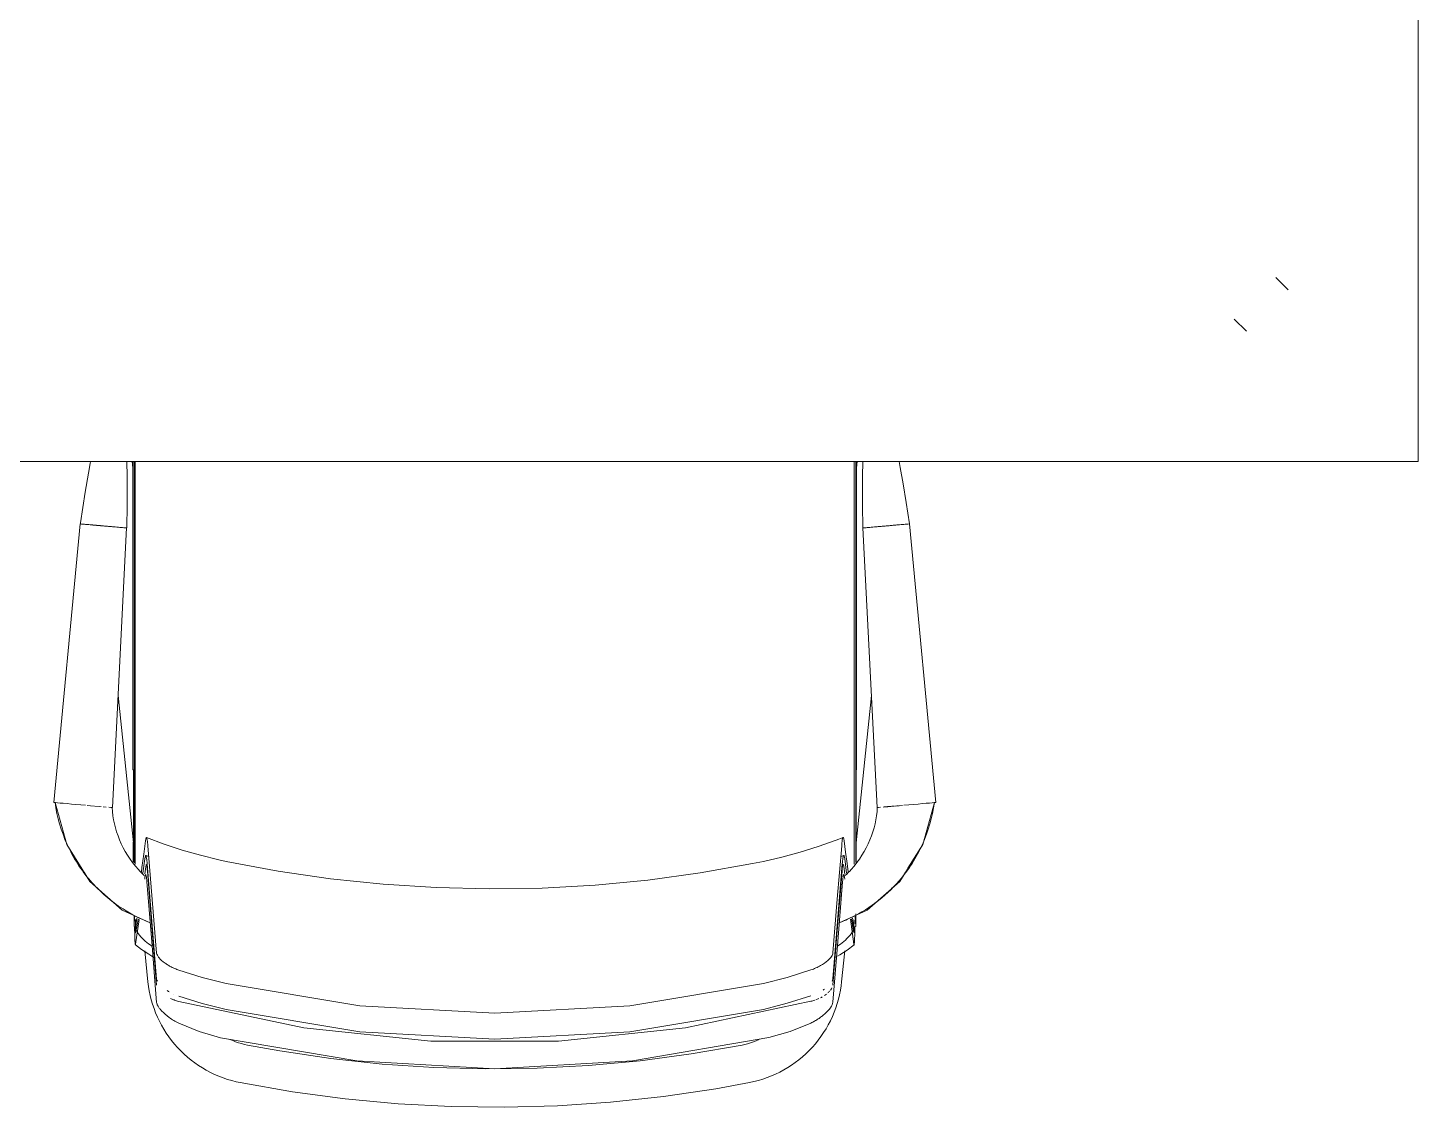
# Model space of a CAD drawing. Header units: millimetres. Extents: x 155927 to 317870, y -36033 to 97293.
# Drawn here: x 195169 to 196113, y 10769 to 11502 of the extents above; entities that cross this region are included whole.
import ezdxf

# ---------------------------------------------------------------- set-up
doc = ezdxf.new("R2010")
doc.units = ezdxf.units.MM
doc.header["$MEASUREMENT"] = 0
doc.layers.add('I-FURN', color=8, linetype='CONTINUOUS', lineweight=9)

msp = doc.modelspace()

# ---------------------------------------------------------------- linework, layer by layer
at = {"layer": 'I-FURN'}
for p, q in [((196113.42, 11207.55), (196113.42, 12607.55)), ((196025.01, 11324.23), (196016.68, 11332.55)), ((195988.41, 11304.28), (195996.74, 11295.96)), ((190813.42, 11207.55), (196113.42, 11207.55)), ((195211.11, 11207.55), (195210.87, 11206.23)), ((195235.83, 11207.55), (195235.91, 11205.24)), ((195239.97, 11203.05), (195239.5, 11207.55)), ((195239.97, 11207.55), (195239.97, 10998.08)), ((195240.8, 10937.34), (195240.8, 11207.55)), ((195241.57, 11207.55), (195241.57, 10935.89)), ((195730.03, 10935.9), (195730.03, 11207.55)), ((195731.16, 10937.35), (195731.16, 11207.55)), ((195732.22, 11207.55), (195731.75, 11203.05)), ((195731.75, 11207.55), (195731.75, 10998.08)), ((195736.05, 11207.55), (195735.97, 11205.24)), ((195761.48, 11203.5), (195760.76, 11207.55)), ((195209.73, 11199.63), (195207.56, 11186.57)), ((195210.87, 11206.23), (195209.73, 11199.63)), ((195235.91, 11205.24), (195236.04, 11199.67)), ((195236.04, 11199.67), (195236.14, 11188.09)), ((195735.84, 11199.67), (195735.74, 11188.09)), ((195735.97, 11205.24), (195735.84, 11199.67)), ((195763.38, 11192.28), (195761.48, 11203.5)), ((195236.14, 11188.09), (195236.08, 11177.81)), ((195735.74, 11188.09), (195735.8, 11177.81)), ((195765.42, 11179.62), (195763.38, 11192.28)), ((195207.56, 11186.57), (195204.35, 11165.77)), ((195767.63, 11165.1), (195765.42, 11179.62)), ((195236.08, 11177.81), (195235.82, 11162.34)), ((195735.8, 11177.81), (195736.06, 11162.34)), ((195186.22, 10975.82), (195204.09, 11165.1)), ((195204.09, 11165.1), (195186.22, 10975.82)), ((195204.35, 11165.77), (195204.25, 11165.1)), ((195235.66, 11162.34), (195226.07, 10972.34)), ((195226.07, 10972.34), (195235.66, 11162.34)), ((195745.65, 10972.34), (195736.06, 11162.34)), ((195736.06, 11162.34), (195745.65, 10972.34)), ((195767.63, 11165.1), (195785.5, 10975.82)), ((195785.5, 10975.82), (195767.63, 11165.1)), ((195229.91, 11048.46), (195240.32, 10948.44)), ((195731.4, 10948.46), (195741.81, 11048.46)), ((195239.97, 10998.08), (195240.41, 10998.08)), ((195240.28, 10962.3), (195240.33, 10998.08)), ((195240.41, 10998.08), (195240.29, 10935.58)), ((195731.43, 10935.58), (195731.31, 10998.08)), ((195731.31, 10998.08), (195731.75, 10998.08)), ((195731.39, 10998.08), (195731.44, 10962.3)), ((195186.49, 10975.8), (195186.22, 10975.82)), ((195187.3, 10975.73), (195186.49, 10975.8)), ((195187.07, 10975.75), (195194.99, 10947.23)), ((195194.99, 10947.23), (195187.07, 10975.75)), ((195194.99, 10947.23), (195187.07, 10975.75)), ((195187.07, 10975.75), (195194.99, 10947.23)), ((195188.62, 10975.61), (195187.3, 10975.73)), ((195190.42, 10975.46), (195188.62, 10975.61)), ((195192.65, 10975.26), (195190.42, 10975.46)), ((195195.25, 10975.03), (195192.65, 10975.26)), ((195198.14, 10974.78), (195195.25, 10975.03)), ((195201.26, 10974.51), (195198.14, 10974.78)), ((195204.5, 10974.22), (195201.26, 10974.51)), ((195207.79, 10973.94), (195204.5, 10974.22)), ((195211.04, 10973.65), (195208.79, 10973.85)), ((195213.7, 10973.42), (195211.04, 10973.65)), ((195217.04, 10973.13), (195214.15, 10973.38)), ((195218.35, 10973.01), (195214.16, 10973.38)), ((195221.87, 10972.7), (195219.64, 10972.9)), ((195221.86, 10972.67), (195219.67, 10972.89)), ((195224.99, 10972.43), (195223.67, 10972.55)), ((195225.8, 10972.36), (195224.99, 10972.43)), ((195226.07, 10972.34), (195225.8, 10972.36)), ((195745.92, 10972.36), (195745.65, 10972.34)), ((195746.73, 10972.43), (195745.92, 10972.36)), ((195748.05, 10972.55), (195746.73, 10972.43)), ((195752.08, 10972.9), (195749.85, 10972.7)), ((195757.57, 10973.38), (195754.67, 10973.13)), ((195760.68, 10973.65), (195758.02, 10973.42)), ((195762.93, 10973.85), (195760.68, 10973.65)), ((195767.22, 10974.22), (195763.93, 10973.94)), ((195770.46, 10974.51), (195767.22, 10974.22)), ((195773.58, 10974.78), (195770.46, 10974.51)), ((195776.47, 10975.03), (195773.58, 10974.78)), ((195779.07, 10975.26), (195776.47, 10975.03)), ((195784.65, 10975.75), (195776.72, 10947.23)), ((195776.72, 10947.23), (195784.65, 10975.75)), ((195784.65, 10975.75), (195776.72, 10947.23)), ((195776.72, 10947.23), (195784.65, 10975.75)), ((195781.29, 10975.46), (195779.07, 10975.26)), ((195783.09, 10975.61), (195781.29, 10975.46)), ((195784.42, 10975.73), (195783.09, 10975.61)), ((195785.22, 10975.8), (195784.42, 10975.73)), ((195785.5, 10975.82), (195785.22, 10975.8)), ((195240.24, 10935.66), (195240.28, 10962.3)), ((195731.44, 10962.3), (195731.48, 10935.66)), ((195249.15, 10952.1), (195261.21, 10947.57)), ((195717.84, 10950.26), (195722.57, 10952.1)), ((195194.99, 10947.23), (195210.67, 10922.21)), ((195210.67, 10922.21), (195194.99, 10947.23)), ((195205.08, 10931.14), (195194.99, 10947.23)), ((195194.99, 10947.23), (195210.67, 10922.21)), ((195248.48, 10949.78), (195247.28, 10940.73)), ((195253.08, 10910), (195250.09, 10946.39)), ((195261.21, 10947.57), (195273.44, 10943.51)), ((195273.44, 10943.51), (195285.82, 10939.95)), ((195680.98, 10938.69), (195693.42, 10942.05)), ((195693.42, 10942.05), (195705.71, 10945.91)), ((195705.71, 10945.91), (195717.84, 10950.26)), ((195721.63, 10946.39), (195718.64, 10910.03)), ((195724.26, 10942.08), (195723.24, 10949.78)), ((195725.29, 10934.4), (195724.26, 10942.08)), ((195776.72, 10947.23), (195761.05, 10922.21)), ((195761.05, 10922.21), (195776.72, 10947.23)), ((195761.05, 10922.21), (195776.72, 10947.23)), ((195776.72, 10947.23), (195766.64, 10931.14)), ((195240.8, 10934.74), (195240.8, 10937.34)), ((195241.57, 10935.89), (195241.57, 10934.01)), ((195247.28, 10940.73), (195246.07, 10931.7)), ((195246.76, 10927.81), (195248.04, 10937.45)), ((195248.71, 10939.78), (195250.7, 10939.03)), ((195249.66, 10934.05), (195252.86, 10895.02)), ((195285.82, 10939.95), (195298.33, 10936.89)), ((195298.33, 10936.89), (195303.3, 10935.82)), ((195303.3, 10935.82), (195338.69, 10929.23)), ((195625.5, 10928.01), (195660.95, 10934.31)), ((195660.95, 10934.31), (195668.42, 10935.82)), ((195668.42, 10935.82), (195680.98, 10938.69)), ((195718.86, 10895.04), (195722.06, 10934.05)), ((195721.02, 10939.02), (195723.01, 10939.78)), ((195723.67, 10937.45), (195724.96, 10927.81)), ((195726.03, 10928.7), (195725.29, 10934.4)), ((195730.03, 10933.84), (195730.03, 10935.9)), ((195731.16, 10935.12), (195731.16, 10937.35)), ((195210.67, 10922.21), (195206.75, 10928.47)), ((195246.07, 10931.7), (195245.68, 10928.73)), ((195247.95, 10927.24), (195248.65, 10932.17)), ((195248.16, 10925.06), (195247.99, 10923.8)), ((195249.85, 10929.17), (195252.85, 10891.43)), ((195338.69, 10929.23), (195374.32, 10924.05)), ((195374.32, 10924.05), (195410.13, 10920.3)), ((195553.99, 10919.7), (195589.83, 10923.14)), ((195589.83, 10923.14), (195625.5, 10928.01)), ((195718.87, 10891.52), (195721.87, 10929.26)), ((195723.07, 10932.27), (195723.8, 10927.11)), ((195723.75, 10923.64), (195723.55, 10925.06)), ((195764.97, 10928.47), (195761.05, 10922.21)), ((195210.67, 10922.21), (195232.76, 10902.75)), ((195232.76, 10902.75), (195210.67, 10922.21)), ((195216.19, 10917.35), (195210.67, 10922.21)), ((195210.67, 10922.21), (195232.76, 10902.75)), ((195252.75, 10881.26), (195249.49, 10921.96)), ((195410.13, 10920.3), (195446.06, 10917.99)), ((195446.06, 10917.99), (195482.05, 10917.12)), ((195482.05, 10917.12), (195518.05, 10917.69)), ((195518.05, 10917.69), (195553.99, 10919.7)), ((195722.23, 10921.96), (195718.97, 10881.28)), ((195761.05, 10922.21), (195738.96, 10902.75)), ((195738.96, 10902.75), (195761.05, 10922.21)), ((195738.96, 10902.75), (195761.05, 10922.21)), ((195761.05, 10922.21), (195755.53, 10917.35)), ((195232.76, 10902.75), (195227.24, 10907.61)), ((195256.07, 10873.52), (195253.08, 10910)), ((195718.64, 10910.03), (195715.65, 10873.56)), ((195744.48, 10907.61), (195738.96, 10902.75)), ((195232.76, 10902.75), (195251.73, 10893.96)), ((195251.73, 10893.96), (195232.76, 10902.75)), ((195239.42, 10899.66), (195232.76, 10902.75)), ((195232.76, 10902.75), (195251.73, 10893.96)), ((195240.8, 10891.59), (195240.8, 10898.59)), ((195241.04, 10898.4), (195240.8, 10891.59)), ((195244.17, 10896.29), (195241.82, 10879.46)), ((195242.25, 10894.01), (195242.67, 10897.13)), ((195242.58, 10891.21), (195243.42, 10896.61)), ((195252.86, 10895.02), (195256.07, 10855.87)), ((195715.65, 10855.92), (195718.86, 10895.04)), ((195738.96, 10902.75), (195719.99, 10893.96)), ((195719.99, 10893.96), (195738.96, 10902.75)), ((195719.99, 10893.96), (195738.96, 10902.75)), ((195729.9, 10879.46), (195727.52, 10896.46)), ((195728.29, 10896.76), (195729.44, 10889.38)), ((195729.01, 10897.48), (195729.47, 10894.02)), ((195731.16, 10891.5), (195730.79, 10898.67)), ((195731.16, 10891.5), (195731.16, 10900.13)), ((195738.96, 10902.75), (195732.3, 10899.66)), ((195240.8, 10891.59), (195242.15, 10891.32)), ((195241.24, 10884.95), (195241.05, 10891.59)), ((195241.35, 10891.57), (195241.43, 10889.46)), ((195241.74, 10887.83), (195242.25, 10894.01)), ((195242.12, 10888.92), (195242.1, 10888.94)), ((195242.34, 10888.53), (195242.12, 10888.92)), ((195242.28, 10889.32), (195242.43, 10890.24)), ((195242.58, 10888.15), (195242.34, 10888.53)), ((195242.43, 10890.24), (195242.58, 10891.21)), ((195242.76, 10887.89), (195242.58, 10888.15)), ((195243.58, 10886.75), (195242.76, 10887.89)), ((195244.44, 10885.65), (195243.58, 10886.75)), ((195245.34, 10884.58), (195244.44, 10885.65)), ((195252.85, 10891.43), (195256.07, 10851.58)), ((195715.65, 10851.7), (195718.87, 10891.52)), ((195727.08, 10885.5), (195726.15, 10884.42)), ((195727.97, 10886.62), (195727.08, 10885.5)), ((195728.82, 10887.77), (195727.97, 10886.62)), ((195729.61, 10888.96), (195728.82, 10887.77)), ((195729.47, 10894.02), (195729.98, 10887.83)), ((195730.29, 10889.45), (195730.37, 10891.48)), ((195730.67, 10891.49), (195730.48, 10884.95)), ((195245.82, 10875.98), (195241.67, 10878.98)), ((195246.28, 10883.55), (195245.34, 10884.58)), ((195250.72, 10872.71), (195245.82, 10875.98)), ((195247.27, 10882.55), (195246.28, 10883.55)), ((195248.29, 10881.6), (195247.27, 10882.55)), ((195249.35, 10880.68), (195248.29, 10881.6)), ((195250.45, 10879.81), (195249.35, 10880.68)), ((195251.58, 10878.99), (195250.45, 10879.81)), ((195252.74, 10878.21), (195251.58, 10878.99)), ((195256.07, 10840.02), (195252.75, 10881.26)), ((195718.97, 10881.28), (195715.65, 10840.07)), ((195719.7, 10878.78), (195718.79, 10878.19)), ((195720.87, 10879.61), (195719.7, 10878.78)), ((195722, 10880.49), (195720.87, 10879.61)), ((195723.09, 10881.41), (195722, 10880.49)), ((195724.15, 10882.37), (195723.09, 10881.41)), ((195725.17, 10883.37), (195724.15, 10882.37)), ((195726.15, 10884.42), (195725.17, 10883.37)), ((195730.05, 10878.98), (195725.27, 10875.54)), ((195247.95, 10875.1), (195250.15, 10853.97)), ((195253.58, 10870.96), (195250.72, 10872.71)), ((195720.35, 10872.29), (195718.79, 10871.35)), ((195725.27, 10875.54), (195720.35, 10872.29)), ((195721.57, 10853.97), (195723.77, 10875.1)), ((195287.07, 10856.95), (195271.06, 10861.96)), ((195303.3, 10852.85), (195287.07, 10856.95)), ((195684.65, 10857), (195668.42, 10852.88)), ((195700.67, 10862.01), (195684.65, 10857)), ((195250.15, 10853.97), (195250.53, 10850.88)), ((195250.53, 10850.88), (195251.04, 10847.8)), ((195251.04, 10847.8), (195251.67, 10844.75)), ((195394.1, 10837.7), (195303.3, 10852.85)), ((195668.42, 10852.88), (195577.62, 10837.72)), ((195720.15, 10845.18), (195720.76, 10848.23)), ((195720.76, 10848.23), (195721.25, 10851.32)), ((195721.25, 10851.32), (195721.57, 10853.97)), ((195251.67, 10844.75), (195252.42, 10841.72)), ((195252.42, 10841.72), (195253.3, 10838.72)), ((195253.3, 10838.72), (195254.29, 10835.76)), ((195271.06, 10844.32), (195287.07, 10839.31)), ((195271.06, 10840.67), (195356.18, 10822.71)), ((195287.07, 10839.31), (195303.3, 10835.2)), ((195615.55, 10822.74), (195700.67, 10840.71)), ((195668.42, 10835.24), (195684.65, 10839.35)), ((195684.65, 10839.35), (195700.67, 10844.37)), ((195717.58, 10836.18), (195718.55, 10839.14)), ((195718.55, 10839.14), (195719.41, 10842.14)), ((195719.41, 10842.14), (195720.15, 10845.18)), ((195254.29, 10835.76), (195255.4, 10832.85)), ((195255.4, 10832.85), (195256.62, 10829.98)), ((195256.62, 10829.98), (195257.96, 10827.16)), ((195303.3, 10835.2), (195394.1, 10820.06)), ((195485.86, 10832.64), (195394.1, 10837.7)), ((195577.62, 10837.72), (195485.86, 10832.64)), ((195577.62, 10820.07), (195668.42, 10835.24)), ((195713.95, 10827.56), (195715.28, 10830.38)), ((195715.28, 10830.38), (195716.48, 10833.26)), ((195716.48, 10833.26), (195717.58, 10836.18)), ((195257.96, 10827.16), (195259.41, 10824.4)), ((195259.41, 10824.4), (195260.97, 10821.7)), ((195260.97, 10821.7), (195262.64, 10819.06)), ((195262.64, 10819.06), (195264.41, 10816.49)), ((195285.07, 10820.14), (195271.06, 10825.85)), ((195299.54, 10815.99), (195285.07, 10820.14)), ((195356.18, 10822.71), (195442.5, 10813.69)), ((195394.1, 10820.06), (195485.86, 10814.99)), ((195485.86, 10814.99), (195577.62, 10820.07)), ((195529.23, 10813.7), (195615.55, 10822.74)), ((195686.66, 10820.18), (195672.18, 10816.03)), ((195700.67, 10825.9), (195686.66, 10820.18)), ((195707.56, 10816.85), (195709.32, 10819.43)), ((195709.32, 10819.43), (195710.97, 10822.08)), ((195710.97, 10822.08), (195712.52, 10824.79)), ((195712.52, 10824.79), (195713.95, 10827.56)), ((195264.41, 10816.49), (195266.28, 10814)), ((195266.28, 10814), (195268.25, 10811.58)), ((195268.25, 10811.58), (195270.32, 10809.24)), ((195392.19, 10800.2), (195299.54, 10815.99)), ((195307.82, 10814.01), (195305.92, 10814.84)), ((195309.76, 10813.25), (195307.82, 10814.01)), ((195311.73, 10812.57), (195309.76, 10813.25)), ((195313.72, 10811.97), (195311.73, 10812.57)), ((195315.73, 10811.45), (195313.72, 10811.97)), ((195317.76, 10811.01), (195315.73, 10811.45)), ((195339.84, 10806.99), (195317.76, 10811.01)), ((195442.5, 10813.69), (195529.23, 10813.7)), ((195672.18, 10816.03), (195579.53, 10800.22)), ((195653.95, 10811.01), (195619.39, 10804.98)), ((195655.7, 10811.38), (195653.95, 10811.01)), ((195657.72, 10811.89), (195655.7, 10811.38)), ((195659.71, 10812.48), (195657.72, 10811.89)), ((195661.68, 10813.15), (195659.71, 10812.48)), ((195663.62, 10813.89), (195661.68, 10813.15)), ((195665.53, 10814.72), (195663.62, 10813.89)), ((195699.55, 10807.3), (195701.7, 10809.57)), ((195701.7, 10809.57), (195703.75, 10811.92)), ((195703.75, 10811.92), (195705.71, 10814.35)), ((195705.71, 10814.35), (195707.56, 10816.85)), ((195270.32, 10809.24), (195272.48, 10806.99)), ((195272.48, 10806.99), (195274.72, 10804.82)), ((195274.72, 10804.82), (195277.05, 10802.75)), ((195277.05, 10802.75), (195279.47, 10800.77)), ((195279.47, 10800.77), (195281.95, 10798.89)), ((195374.55, 10801.85), (195339.84, 10806.99)), ((195409.44, 10798.09), (195374.55, 10801.85)), ((195485.86, 10794.93), (195392.19, 10800.2)), ((195579.53, 10800.22), (195485.86, 10794.93)), ((195584.6, 10800.33), (195549.66, 10797.08)), ((195619.39, 10804.98), (195584.6, 10800.33)), ((195690.12, 10799.15), (195692.6, 10801.04)), ((195692.6, 10801.04), (195695, 10803.04)), ((195695, 10803.04), (195697.32, 10805.12)), ((195697.32, 10805.12), (195699.55, 10807.3)), ((195281.95, 10798.89), (195284.52, 10797.11)), ((195284.52, 10797.11), (195287.15, 10795.43)), ((195287.15, 10795.43), (195289.84, 10793.86)), ((195289.84, 10793.86), (195292.6, 10792.4)), ((195292.6, 10792.4), (195295.41, 10791.05)), ((195295.41, 10791.05), (195298.28, 10789.82)), ((195444.45, 10795.73), (195409.44, 10798.09)), ((195479.53, 10794.78), (195444.45, 10795.73)), ((195514.62, 10795.23), (195479.53, 10794.78)), ((195549.66, 10797.08), (195514.62, 10795.23)), ((195673.85, 10789.99), (195676.7, 10791.24)), ((195676.7, 10791.24), (195679.51, 10792.6)), ((195679.51, 10792.6), (195682.26, 10794.08)), ((195682.26, 10794.08), (195684.95, 10795.66)), ((195684.95, 10795.66), (195687.57, 10797.35)), ((195687.57, 10797.35), (195690.12, 10799.15)), ((195298.28, 10789.82), (195301.19, 10788.7)), ((195301.19, 10788.7), (195304.15, 10787.7)), ((195304.15, 10787.7), (195307.14, 10786.81)), ((195307.14, 10786.81), (195310.16, 10786.05)), ((195310.16, 10786.05), (195312.78, 10785.49)), ((195312.78, 10785.49), (195348.38, 10779.28)), ((195600.47, 10776.06), (195636.21, 10781.36)), ((195636.21, 10781.36), (195658.94, 10785.49)), ((195658.94, 10785.49), (195661.99, 10786.15)), ((195661.99, 10786.15), (195665.01, 10786.93)), ((195665.01, 10786.93), (195667.99, 10787.83)), ((195667.99, 10787.83), (195670.94, 10788.85)), ((195670.94, 10788.85), (195673.85, 10789.99)), ((195348.38, 10779.28), (195384.19, 10774.5)), ((195384.19, 10774.5), (195420.17, 10771.15)), ((195528.49, 10769.76), (195564.54, 10772.19)), ((195564.54, 10772.19), (195600.47, 10776.06)), ((195420.17, 10771.15), (195456.25, 10769.24)), ((195456.25, 10769.24), (195492.38, 10768.78)), ((195492.38, 10768.78), (195528.49, 10769.76))]:
    msp.add_line(p, q, dxfattribs=at)
msp.add_ellipse((195486.2, 11402.62), major_axis=(-824.98, 0), ratio=0.648816, start_param=1.870261, end_param=1.872267, dxfattribs=at)
for points in [[(195204.09, 11165.1), (195204.09, 11165.1), (195204.74, 11165.05), (195206.6, 11164.88), (195207.78, 11164.78)], [(195207.93, 11164.77), (195208.48, 11164.72), (195209.09, 11164.67), (195209.74, 11164.61)], [(195209.88, 11164.6), (195210.54, 11164.54), (195211.25, 11164.48), (195211.99, 11164.41)], [(195211.98, 11164.43), (195211.25, 11164.49), (195210.54, 11164.55), (195209.89, 11164.61)], [(195212.13, 11164.4), (195212.89, 11164.33), (195213.67, 11164.26), (195214.48, 11164.19)], [(195214.48, 11164.21), (195213.67, 11164.28), (195212.89, 11164.35), (195212.14, 11164.41)], [(195217.13, 11163.98), (195216.28, 11164.05), (195215.45, 11164.12), (195214.63, 11164.19)], [(195214.63, 11164.18), (195215.44, 11164.11), (195216.28, 11164.04), (195217.13, 11163.96)], [(195219.87, 11163.74), (195219.01, 11163.81), (195218.14, 11163.89), (195217.29, 11163.96)], [(195217.29, 11163.95), (195218.14, 11163.87), (195219.01, 11163.8), (195219.87, 11163.72)], [(195222.61, 11163.5), (195221.76, 11163.57), (195220.89, 11163.65), (195220.03, 11163.72)], [(195220.03, 11163.71), (195220.9, 11163.63), (195221.76, 11163.56), (195222.62, 11163.48)], [(195225.28, 11163.26), (195224.46, 11163.33), (195223.62, 11163.41), (195222.77, 11163.48)], [(195222.78, 11163.47), (195223.62, 11163.39), (195224.46, 11163.32), (195225.27, 11163.25)], [(195225.44, 11163.23), (195226.24, 11163.16), (195227.02, 11163.1), (195227.77, 11163.03)], [(195231.98, 11162.68), (195231.43, 11162.72), (195230.82, 11162.78), (195230.18, 11162.83)], [(195235.58, 11162.36), (195235.73, 11162.35), (195235.82, 11162.34), (195235.82, 11162.34)], [(195751.84, 11163.72), (195752.76, 11163.8), (195754.61, 11163.96), (195756.34, 11164.12), (195757.18, 11164.19)], [(195757.24, 11164.19), (195758.1, 11164.27), (195758.91, 11164.34), (195759.68, 11164.41)], [(195759.74, 11164.41), (195760.53, 11164.48), (195761.26, 11164.54), (195761.95, 11164.61)], [(195760.31, 10973.62), (195759.55, 10973.55), (195758.78, 10973.49), (195758.04, 10973.42)], [(195250.09, 10946.39), (195249.97, 10947.94), (195249.71, 10950.41), (195249.3, 10952.24), (195248.89, 10952.13), (195248.62, 10950.78), (195248.48, 10949.78)], [(195723.24, 10949.78), (195723.1, 10950.78), (195722.83, 10952.13), (195722.42, 10952.24), (195722.01, 10950.41), (195721.75, 10947.94), (195721.63, 10946.39)], [(195248.04, 10937.45), (195248.18, 10938.45), (195248.45, 10939.81), (195248.86, 10939.92), (195249.27, 10938.08), (195249.53, 10935.6), (195249.66, 10934.05)], [(195248.65, 10932.17), (195248.79, 10933.1), (195249.05, 10934.11), (195249.46, 10933.09), (195249.72, 10930.75), (195249.85, 10929.17)], [(195721.87, 10929.26), (195722, 10930.85), (195722.25, 10933.19), (195722.67, 10934.22), (195722.93, 10933.2), (195723.07, 10932.27)], [(195722.06, 10934.05), (195722.19, 10935.6), (195722.45, 10938.08), (195722.86, 10939.92), (195723.27, 10939.81), (195723.54, 10938.45), (195723.67, 10937.45)], [(195249.49, 10921.96), (195249.35, 10923.69), (195249.06, 10926.24), (195248.61, 10927.3), (195248.31, 10926.12), (195248.16, 10925.06)], [(195723.55, 10925.06), (195723.41, 10926.12), (195723.11, 10927.3), (195722.66, 10926.24), (195722.37, 10923.69), (195722.23, 10921.96)], [(195729.7, 10889.27), (195729.78, 10889.73), (195729.93, 10891.34), (195730.04, 10894.31), (195730.1, 10896.13)], [(195241.43, 10889.46), (195241.47, 10888.29), (195241.57, 10886.85), (195241.68, 10887.2), (195241.74, 10887.83)], [(195729.44, 10889.38), (195729.48, 10889.1), (195729.57, 10888.8), (195729.66, 10889.03), (195729.7, 10889.27)], [(195729.98, 10887.83), (195730.04, 10887.2), (195730.15, 10886.84), (195730.25, 10888.28), (195730.29, 10889.45)], [(195241.82, 10879.46), (195241.77, 10879.08), (195241.66, 10878.76), (195241.5, 10879.59), (195241.36, 10881.68), (195241.28, 10883.73), (195241.24, 10884.95)], [(195730.48, 10884.95), (195730.44, 10883.74), (195730.36, 10881.68), (195730.22, 10879.59), (195730.06, 10878.77), (195729.95, 10879.09), (195729.9, 10879.46)], [(195256.07, 10855.87), (195256.12, 10855.38), (195256.28, 10854.87), (195256.56, 10854.32)], [(195708.94, 10848.37), (195709.28, 10848.59), (195709.61, 10848.82), (195709.93, 10849.05)], [(195712.29, 10846.41), (195712.77, 10846.85), (195713.18, 10847.29), (195713.58, 10847.73)], [(195714.12, 10848.4), (195714.49, 10848.89), (195714.84, 10849.39), (195715.04, 10849.83)], [(195715.16, 10854.36), (195715.44, 10854.91), (195715.6, 10855.43), (195715.65, 10855.92)], [(195265.45, 10842.62), (195266.16, 10842.31), (195266.88, 10842.01), (195267.64, 10841.73)], [(195267.66, 10845.67), (195267.68, 10845.67), (195267.69, 10845.66), (195267.71, 10845.65)], [(195700.67, 10840.71), (195701.61, 10840.96), (195702.52, 10841.24), (195703.41, 10841.55)], [(195704.08, 10841.79), (195704.74, 10842.03), (195705.4, 10842.28), (195706.01, 10842.55)], [(195707.21, 10843.1), (195707.61, 10843.29), (195708.01, 10843.48), (195708.39, 10843.69)], [(195710.01, 10844.64), (195710.49, 10844.95), (195710.94, 10845.28), (195711.35, 10845.61)]]:
    msp.add_open_spline(points, degree=3, dxfattribs=at)
for points, knots in [([(195230.03, 11162.85), (195229.37, 11162.9), (195227.91, 11163.03), (195226.29, 11163.17), (195225.43, 11163.25)], [-0.7183711, -0.7183711, -0.7183711, -0.7183711, -0.6666667, -0.6111111, -0.6111111, -0.6111111, -0.6111111]), ([(195235.82, 11162.34), (195235.82, 11162.34), (195235.65, 11162.35), (195234.7, 11162.44), (195233.3, 11162.56), (195232.12, 11162.66)], [-1, -1, -1, -1, -0.9444444, -0.8888889, -0.7777778, -0.7777778, -0.7777778, -0.7777778]), ([(195736.06, 11162.34), (195736.06, 11162.34), (195736.54, 11162.38), (195738.11, 11162.52), (195739.69, 11162.66), (195741.65, 11162.83), (195743.91, 11163.03), (195746.42, 11163.25), (195749.09, 11163.48), (195750.93, 11163.64), (195751.84, 11163.72)], [0, 0, 0, 0, 0.1111111, 0.1666667, 0.2222222, 0.2777778, 0.3333333, 0.3888889, 0.4444444, 0.4999756, 0.4999756, 0.4999756, 0.4999756]), ([(195751.84, 11163.72), (195750.93, 11163.64), (195749.09, 11163.48), (195746.42, 11163.25), (195743.91, 11163.03), (195741.65, 11162.83), (195739.69, 11162.66), (195738.11, 11162.52), (195736.54, 11162.38), (195736.06, 11162.34), (195736.06, 11162.34)], [-0.5, -0.5, -0.5, -0.5, -0.4444444, -0.3888889, -0.3333333, -0.2777778, -0.2222222, -0.1666667, -0.1111111, 0, 0, 0, 0]), ([(195761.98, 11164.61), (195759.86, 11164.42), (195756.43, 11164.12), (195752.76, 11163.8), (195751.85, 11163.72)], [-0.7220744, -0.7220744, -0.7220744, -0.7220744, -0.5555556, -0.5000244, -0.5000244, -0.5000244, -0.5000244]), ([(195767.63, 11165.1), (195767.63, 11165.1), (195766.98, 11165.05), (195764.65, 11164.84), (195762.69, 11164.67), (195761.98, 11164.61)], [-1, -1, -1, -1, -0.8888889, -0.7777778, -0.7222222, -0.7222222, -0.7222222, -0.7222222]), ([(195761.99, 11164.61), (195762.69, 11164.67), (195764.65, 11164.84), (195766.98, 11165.05), (195767.63, 11165.1), (195767.63, 11165.1)], [0.722393, 0.722393, 0.722393, 0.722393, 0.7777778, 0.8888889, 1, 1, 1, 1]), ([(195187.08, 10975.75), (195188.42, 10965.92), (195193.96, 10946.72), (195210.03, 10921.61), (195230.2, 10904.21), (195245, 10896.73), (195251.3, 10894.3)], [0, 0, 0, 0, 0.2, 0.4, 0.6, 0.7389146, 0.7389146, 0.7389146, 0.7389146]), ([(195225.87, 10972.35), (195226.26, 10965.04), (195229.57, 10950.09), (195239.16, 10934.78), (195246.25, 10927.5), (195247.63, 10926.2)], [0, 0, 0, 0, 0.25, 0.5, 0.5570669, 0.5570669, 0.5570669, 0.5570669]), ([(195720.42, 10894.3), (195722.18, 10894.98), (195737.39, 10901.33), (195759.01, 10917.42), (195777.76, 10946.73), (195783.3, 10965.93), (195784.64, 10975.75)], [-0.7389144, -0.7389144, -0.7389144, -0.7389144, -0.7, -0.4, -0.2, 0, 0, 0, 0]), ([(195724.09, 10926.2), (195725.47, 10927.5), (195732.56, 10934.78), (195742.15, 10950.09), (195745.46, 10965.04), (195745.85, 10972.35)], [0.4429381, 0.4429381, 0.4429381, 0.4429381, 0.5, 0.75, 1, 1, 1, 1]), ([(195757.56, 10973.38), (195757.32, 10973.36), (195756.69, 10973.3), (195755.68, 10973.21), (195754.71, 10973.13), (195753.94, 10973.06), (195753.47, 10973.02), (195753.08, 10972.99), (195752.69, 10972.95), (195752, 10972.89), (195751, 10972.81), (195750.19, 10972.73), (195749.79, 10972.7), (195749.75, 10972.7)], [-0.3222167, -0.3222167, -0.3222167, -0.3222167, -0.3055556, -0.2777778, -0.25, -0.2361111, -0.2222222, -0.2152778, -0.2083333, -0.1944444, -0.1666667, -0.1388889, -0.1354664, -0.1354664, -0.1354664, -0.1354664]), ([(195241.63, 10896.21), (195241.65, 10895.25), (195241.71, 10893.5), (195241.84, 10890.79), (195242, 10889.1), (195242.16, 10888.81), (195242.24, 10889.08), (195242.28, 10889.32)], [0, 0, 0, 0, 0.166667, 0.333333, 0.666667, 0.833333, 1, 1, 1, 1]), ([(195271.06, 10861.96), (195270.18, 10862.27), (195268.89, 10862.77), (195267.25, 10863.5), (195266.05, 10864.08), (195264.89, 10864.7), (195263.43, 10865.54), (195260.61, 10867.38), (195258.02, 10869.68), (195256.44, 10871.99), (195256.12, 10873.03), (195256.07, 10873.52)], [-1, -1, -1, -1, -0.892857, -0.839286, -0.785714, -0.732143, -0.678571, -0.571429, -0.285714, -0.142857, 0, 0, 0, 0]), ([(195715.65, 10873.56), (195715.58, 10872.83), (195714.91, 10871.22), (195712.15, 10868.19), (195708.31, 10865.47), (195704.1, 10863.32), (195701.84, 10862.42), (195700.67, 10862.01)], [-1, -1, -1, -1, -0.785714, -0.571429, -0.285714, -0.142857, 0, 0, 0, 0]), ([(195263.23, 10848.04), (195263.42, 10847.92), (195263.85, 10847.66), (195264.29, 10847.41), (195264.53, 10847.27)], [0.6494503, 0.6494503, 0.6494503, 0.6494503, 0.67857143, 0.71428571, 0.71428571, 0.71428571, 0.71428571]), ([(195271.06, 10825.85), (195269.88, 10826.42), (195267.63, 10827.62), (195263.48, 10830.4), (195260.32, 10833.21), (195258.37, 10835.5), (195257.6, 10836.55), (195257.1, 10837.32), (195256.68, 10838.06), (195256.27, 10838.99), (195256.11, 10839.62), (195256.07, 10840.02)], [0, 0, 0, 0, 0.142857, 0.285714, 0.571429, 0.678571, 0.732143, 0.785714, 0.839286, 0.892857, 1, 1, 1, 1]), ([(195267.7, 10841.72), (195267.86, 10841.67), (195268.95, 10841.28), (195270.07, 10840.93), (195271.06, 10840.67)], [-0.3901328, -0.3901328, -0.3901328, -0.3901328, -0.3333333, 0, 0, 0, 0]), ([(195715.65, 10840.07), (195715.6, 10839.54), (195715.26, 10838.39), (195713.6, 10835.67), (195711.01, 10832.87), (195708.22, 10830.57), (195706.78, 10829.5), (195705.65, 10828.72), (195704.46, 10827.95), (195702.84, 10826.99), (195701.55, 10826.32), (195700.67, 10825.9)], [0, 0, 0, 0, 0.142857, 0.285714, 0.571429, 0.678571, 0.732143, 0.785714, 0.839286, 0.892857, 1, 1, 1, 1])]:
    msp.add_open_spline(points, degree=3, knots=knots, dxfattribs=at)

doc.saveas('drawing.dxf')
